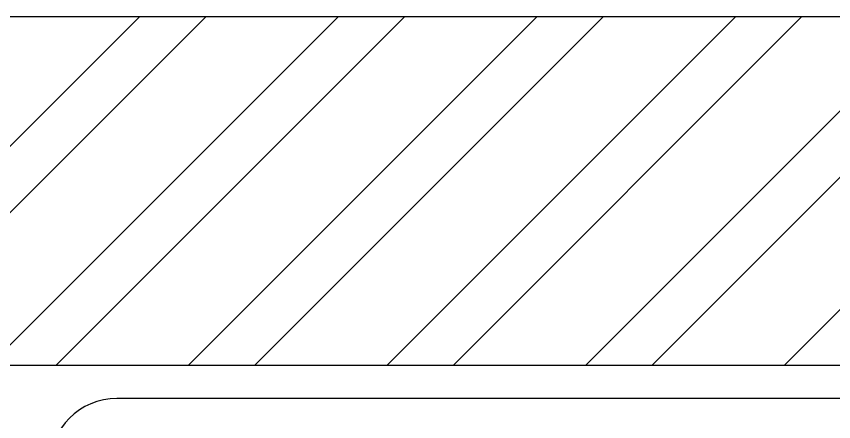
# Model space of a CAD drawing. Header units: millimetres. Extents: x 1737957 to 1744771, y 33447 to 45619.
# Drawn here: x 1741017 to 1741627, y 45316 to 45619 of the extents above; entities that cross this region are included whole.
import ezdxf

# ---------------------------------------------------------------- set-up
doc = ezdxf.new("R2010")
doc.units = ezdxf.units.MM
doc.header["$LTSCALE"] = 40
doc.layers.add('A-WALL', color=1, linetype='Continuous')
doc.layers.add('PDF_Geometry', color=7, linetype='Continuous')
for name, color, linetype, lineweight in [('LENS-DIM', 252, 'Continuous', 5), ('LENS-FURNITURE', 13, 'Continuous', 9), ('LN-HATCH', 251, 'Continuous', 0)]:
    doc.layers.add(name, color=color, linetype=linetype, lineweight=lineweight)

# ---------------------------------------------------------------- blocks, each defined once
blk = doc.blocks.new('A$Ccc8ceeb6')
at = {"layer": 'LN-HATCH'}
h = blk.add_hatch(dxfattribs=at)
h.set_pattern_fill('ANSI32', color=256, scale=11, angle=180)
h.set_pattern_definition([(225, (-5259973.749626644, -42445.20995585899), (74.08711299882052, -74.08711299882054), []), (225, (-5260023.141056644, -42445.20995585899), (74.08711299882052, -74.08711299882054), [])])
h.paths.add_polyline_path([(3715.190829237923, 3793.967683885727), (-3098.809169808403, 3793.967683885727), (-3098.809169808403, -7078.032316099371), (-2838.809169808403, -7078.032316099371), (-2838.809169808403, -6878.032316114273), (-2698.809170762077, -6878.032316114273), (-2698.809170762077, -6618.032316114272), (-2838.809169808403, -6618.032316114272), (-2838.809169808403, 3533.967683885727), (3455.190829237923, 3533.967683885727), (3455.190829237923, -6618.032316114272), (3315.190830191597, -6618.032316114272), (3315.190830191597, -6878.032316114273), (3455.190829237923, -6878.032316114273), (3455.190829237923, -7078.032316099371), (3715.190829237923, -7078.032316099371)])
at = {"layer": 'A-WALL'}
for p, q in [((-3098.809169808403, 3793.967683885727), (3715.190829237923, 3793.967683885727)), ((-2838.809169808403, 3533.967683885727), (3455.190829237923, 3533.967683885727))]:
    blk.add_line(p, q, dxfattribs=at)
blk = doc.blocks.new('MOROTISED TABLE-TRIAL SET 950x600')
at = {"layer": 'PDF_Geometry', "lineweight": 25}
blk.add_lwpolyline([(415.5923622683621, 2.18279e-11), (550.0003704861738, 2.18279e-11, 0.4142524001247118), (599.9958994225599, 50.00260162355697), (599.9958994225599, 899.9973678589085, 0.4142518501714829), (550.0003704861738, 950.0000000000218), (50.00260613719, 950.0000000000218, 0.4142929195148918), (4.605390131e-07, 899.9973678589085), (4.605390131e-07, 50.00260162355697, 0.414163635492108), (50.00260613719, 2.18279e-11), (415.5923622683621, 2.18279e-11)], format="xyb", dxfattribs=at)

msp = doc.modelspace()

# ---------------------------------------------------------------- block references
at = {"layer": 'LENS-DIM', "color": 3}
msp.add_blockref('A$Ccc8ceeb6', (1741056.106452266, 41824.54015089251), dxfattribs=at)
at = {"layer": 'LENS-FURNITURE', "rotation": 270}
msp.add_blockref('MOROTISED TABLE-TRIAL SET 950x600', (1741042.005368113, 45333.64896653691), dxfattribs=at)

doc.saveas('drawing.dxf')
